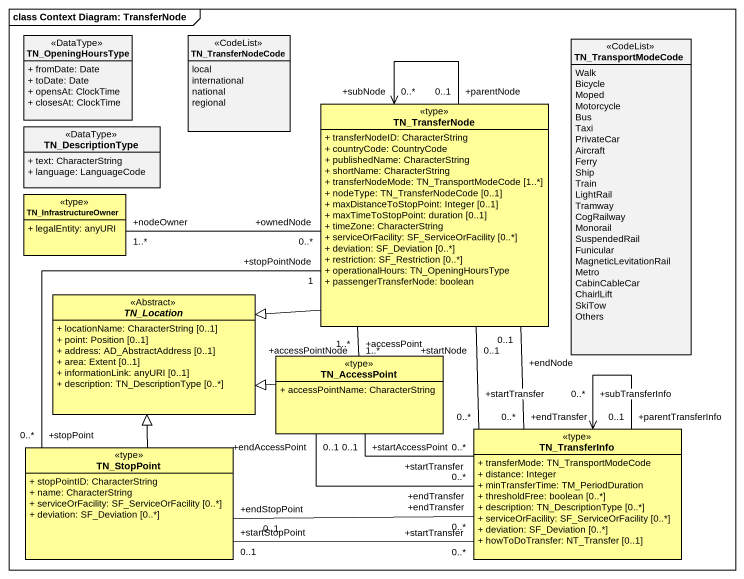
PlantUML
@startuml
mainframe class Context Diagram: TransferNode
hide circle
hide empty members
skinparam classAttributeIconSize 0
class TN_OpeningHoursType <<DataType>> {
  + fromDate: Date
  + toDate: Date
  + opensAt: ClockTime
  + closesAt: ClockTime
}
class TN_TransferNodeCode <<CodeList>> {
  local
  international
  national
  regional
}
class TN_TransportModeCode <<CodeList>> {
  Walk
  Bicycle
  Moped
  Motorcycle
  Bus
  Taxi
  PrivateCar
  Aircraft
  Ferry
  Ship
  Train
  LightRail
  Tramway
  CogRailway
  Monorail
  SuspendedRail
  Funicular
  MagneticLevitationRail
  Metro
  CabinCableCar
  ChairlLift
  SkiTow
  Others
}
class TN_DescriptionType <<DataType>> {
  + text: CharacterString
  + language: LanguageCode
}
class TN_TransferNode <<type>> #FFFE99 {
  + transferNodeID: CharacterString
  + countryCode: CountryCode
  + publishedName: CharacterString
  + shortName: CharacterString
  + transferNodeMode: TN_TransportModeCode [1..*]
  + nodeType: TN_TransferNodeCode [0..1]
  + maxDistanceToStopPoint: Integer [0..1]
  + maxTimeToStopPoint: duration [0..1]
  + timeZone: CharacterString
  + serviceOrFacility: SF_ServiceOrFacility [0..*]
  + deviation: SF_Deviation [0..*]
  + restriction: SF_Restriction [0..*]
  + operationalHours: TN_OpeningHoursType
  + passengerTransferNode: boolean
}
class TN_InfrastructureOwner <<type>> #FFFE99 {
  + legalEntity: anyURI
}
abstract class TN_Location <<Abstract>> #FFFE99 {
  + locationName: CharacterString [0..1]
  + point: Position [0..1]
  + address: AD_AbstractAddress [0..1]
  + area: Extent [0..1]
  + informationLink: anyURI [0..1]
  + description: TN_DescriptionType [0..*]
}
class TN_AccessPoint <<type>> #FFFE99 {
  + accessPointName: CharacterString
}
class TN_StopPoint <<type>> #FFFE99 {
  + stopPointID: CharacterString
  + name: CharacterString
  + serviceOrFacility: SF_ServiceOrFacility [0..*]
  + deviation: SF_Deviation [0..*]
}
class TN_TransferInfo <<type>> #FFFE99 {
  + transferMode: TN_TransportModeCode
  + distance: Integer
  + minTransferTime: TM_PeriodDuration
  + thresholdFree: boolean [0..*]
  + description: TN_DescriptionType [0..*]
  + serviceOrFacility: SF_ServiceOrFacility [0..*]
  + deviation: SF_Deviation [0..*]
  + howToDoTransfer: NT_Transfer [0..1]
}
TN_TransferNode "+parentNode\n0..1" --> "+subNode\n0..*" TN_TransferNode
TN_TransferNode -left-|> TN_Location
TN_TransferNode "+stopPointNode\n1" -- "+stopPoint\n0..*" TN_StopPoint
TN_TransferNode "+endNode\n0..1" -- "+endTransfer\n0..*" TN_TransferInfo
TN_TransferNode "+startNode\n0..1" -- "+startTransfer\n0..*" TN_TransferInfo
TN_InfrastructureOwner "+nodeOwner\n1..*" -right- "+ownedNode\n0..*" TN_TransferNode
TN_AccessPoint "+accessPoint\n1..*" -up- "+accessPointNode\n1..*" TN_TransferNode
TN_AccessPoint -left-|> TN_Location
TN_AccessPoint "+startAccessPoint\n0..1" -right- "+startTransfer\n0..*" TN_TransferInfo
TN_AccessPoint "+endAccessPoint\n0..1" -right- "+endTransfer\n0..*" TN_TransferInfo
TN_StopPoint -up-|> TN_Location
TN_StopPoint "+startStopPoint\n0..1" -right- "+startTransfer\n0..*" TN_TransferInfo
TN_StopPoint "+endStopPoint\n0..1" -right- "+endTransfer\n0..*" TN_TransferInfo
TN_TransferInfo "+parentTransferInfo\n0..1" --> "+subTransferInfo\n0..*" TN_TransferInfo
@enduml
